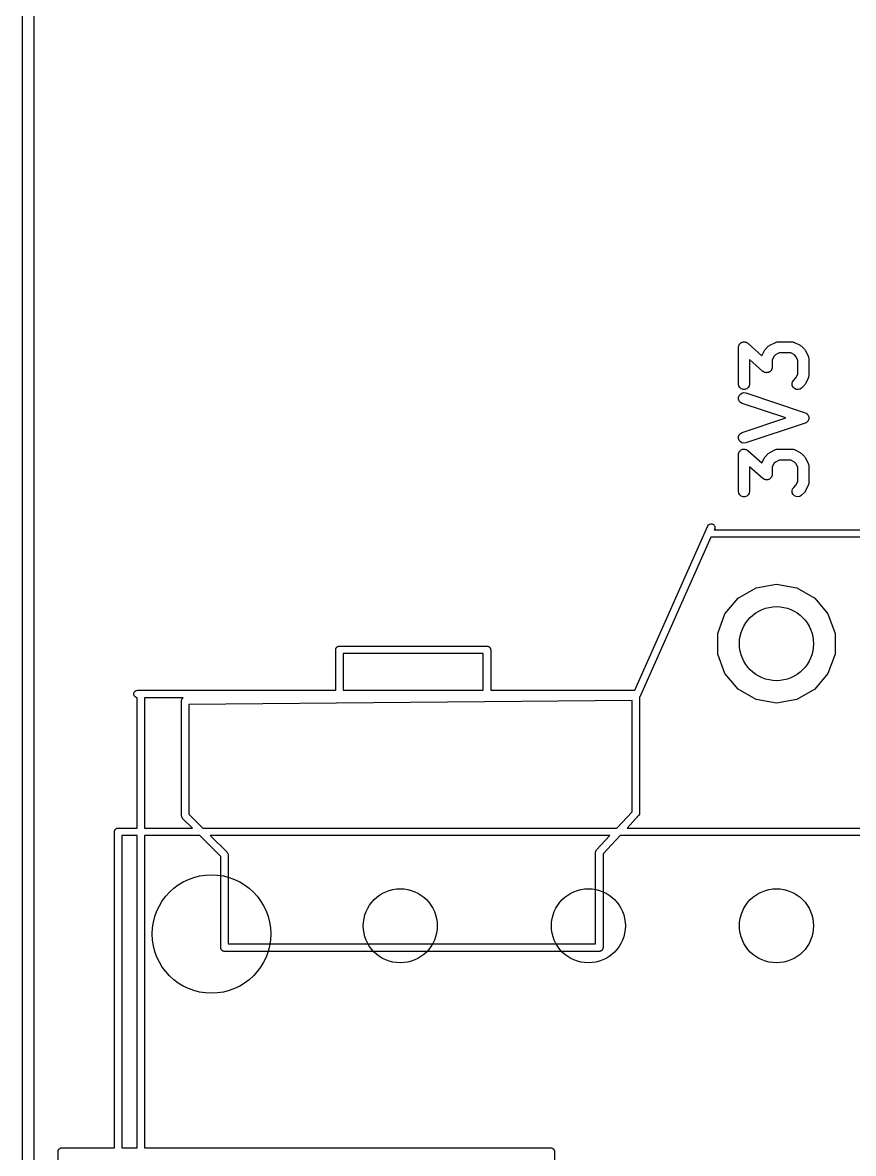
# Model space of a CAD drawing. Extents: x 25 to 125, y -131 to -25.
# Drawn here: x 24.93 to 36.14, y -102.74 to -87.47 of the extents above; entities that cross this region are included whole.
import ezdxf

# ---------------------------------------------------------------- set-up
doc = ezdxf.new("R2010")
doc.units = 0
doc.header["$MEASUREMENT"] = 0
doc.layers.add('BLACK', color=7, linetype='CONTINUOUS')

msp = doc.modelspace()

# ---------------------------------------------------------------- linework, layer by layer
at = {"layer": 'Black'}
for p, q in [((24.925, -125), (24.925, -25)), ((25.075, -25.075), (25.075, -124.925)), ((34.592, -91.8608), (34.5932, -91.8536)), ((34.592, -92.3561), (34.592, -91.8608)), ((34.5932, -91.8536), (34.5934, -91.8463)), ((34.5934, -91.8463), (34.5955, -91.8409)), ((34.5955, -91.8409), (34.5965, -91.8352)), ((34.5965, -91.8352), (34.6002, -91.8288)), ((34.6002, -91.8288), (34.6028, -91.822)), ((34.6028, -91.822), (34.6066, -91.8176)), ((34.6066, -91.8176), (34.6095, -91.8126)), ((34.6095, -91.8126), (34.6151, -91.8079)), ((34.6151, -91.8079), (34.62, -91.8024)), ((34.62, -91.8024), (34.625, -91.7996)), ((34.625, -91.7996), (34.6295, -91.7959)), ((34.6295, -91.7959), (34.6364, -91.7934)), ((34.6364, -91.7934), (34.6428, -91.7898)), ((34.6428, -91.7898), (34.6485, -91.789)), ((34.6485, -91.789), (34.6539, -91.787)), ((34.6539, -91.787), (34.6613, -91.787)), ((34.6613, -91.787), (34.6685, -91.7859)), ((34.6685, -91.7859), (34.6742, -91.787)), ((34.6742, -91.787), (34.68, -91.787)), ((34.68, -91.787), (34.6869, -91.7895)), ((34.6869, -91.7895), (34.6941, -91.7909)), ((34.6941, -91.7909), (34.699, -91.7939)), ((34.699, -91.7939), (34.7045, -91.7959)), ((34.7045, -91.7959), (34.7101, -91.8006)), ((34.7101, -91.8006), (34.7164, -91.8044)), ((34.7164, -91.8044), (34.9083, -91.9724)), ((34.9083, -91.9724), (34.9427, -91.9035)), ((34.9427, -91.9035), (34.9499, -91.8938)), ((34.9499, -91.8938), (34.9568, -91.884)), ((34.9568, -91.884), (34.9949, -91.8459)), ((34.9949, -91.8459), (35.0047, -91.839)), ((35.0047, -91.839), (35.0144, -91.8319)), ((35.0144, -91.8319), (35.0906, -91.7938)), ((35.0906, -91.7938), (35.0947, -91.7925)), ((35.0947, -91.7925), (35.0985, -91.7904)), ((35.0985, -91.7904), (35.1071, -91.7888)), ((35.1071, -91.7888), (35.1155, -91.7863)), ((35.1155, -91.7863), (35.1199, -91.7866)), ((35.1199, -91.7866), (35.1241, -91.7858)), ((35.1241, -91.7858), (35.3146, -91.7858)), ((35.3146, -91.7858), (35.3188, -91.7866)), ((35.3188, -91.7866), (35.3232, -91.7863)), ((35.3232, -91.7863), (35.3316, -91.7888)), ((35.3316, -91.7888), (35.3402, -91.7904)), ((35.3402, -91.7904), (35.344, -91.7925)), ((35.344, -91.7925), (35.3481, -91.7938)), ((35.3481, -91.7938), (35.4243, -91.8319)), ((35.4243, -91.8319), (35.434, -91.839)), ((35.434, -91.839), (35.4438, -91.8459)), ((35.4438, -91.8459), (35.4819, -91.884)), ((35.4819, -91.884), (35.4888, -91.8938)), ((35.4888, -91.8938), (35.496, -91.9035)), ((35.496, -91.9035), (35.5341, -91.9797)), ((34.9223, -92.184), (34.742, -92.0261)), ((34.742, -92.0261), (34.742, -92.3561)), ((35.0715, -91.9815), (35.0467, -92.0309)), ((35.0467, -92.0309), (35.0467, -92.1275)), ((35.0923, -91.9606), (35.0715, -91.9815)), ((35.1418, -91.9358), (35.0923, -91.9606)), ((35.2969, -91.9358), (35.1418, -91.9358)), ((35.3464, -91.9606), (35.2969, -91.9358)), ((35.3672, -91.9815), (35.3464, -91.9606)), ((35.392, -92.0309), (35.3672, -91.9815)), ((35.392, -92.2241), (35.392, -92.0309)), ((35.5341, -91.9797), (35.5353, -91.9838)), ((35.5353, -91.9838), (35.5374, -91.9876)), ((35.5374, -91.9876), (35.539, -91.9962)), ((35.539, -91.9962), (35.5415, -92.0046)), ((35.5415, -92.0046), (35.5412, -92.009)), ((35.5412, -92.009), (35.542, -92.0132)), ((35.542, -92.0132), (35.542, -92.2418)), ((34.9286, -92.1877), (34.9223, -92.184)), ((34.9342, -92.1925), (34.9286, -92.1877)), ((34.9397, -92.1944), (34.9342, -92.1925)), ((34.9446, -92.1974), (34.9397, -92.1944)), ((34.9518, -92.1989), (34.9446, -92.1974)), ((34.9587, -92.2014), (34.9518, -92.1989)), ((34.9645, -92.2014), (34.9587, -92.2014)), ((34.9702, -92.2025), (34.9645, -92.2014)), ((34.9774, -92.2014), (34.9702, -92.2025)), ((34.9848, -92.2014), (34.9774, -92.2014)), ((34.9902, -92.1994), (34.9848, -92.2014)), ((34.9959, -92.1985), (34.9902, -92.1994)), ((35.0023, -92.195), (34.9959, -92.1985)), ((35.0092, -92.1925), (35.0023, -92.195)), ((35.0137, -92.1887), (35.0092, -92.1925)), ((35.0187, -92.1859), (35.0137, -92.1887)), ((35.0236, -92.1804), (35.0187, -92.1859)), ((35.0292, -92.1757), (35.0236, -92.1804)), ((35.0321, -92.1707), (35.0292, -92.1757)), ((35.0359, -92.1663), (35.0321, -92.1707)), ((35.0385, -92.1595), (35.0359, -92.1663)), ((35.0422, -92.1532), (35.0385, -92.1595)), ((35.0432, -92.1475), (35.0422, -92.1532)), ((35.0453, -92.1421), (35.0432, -92.1475)), ((35.0455, -92.1347), (35.0453, -92.1421)), ((35.0467, -92.1275), (35.0455, -92.1347)), ((35.3672, -92.2736), (35.392, -92.2241)), ((34.5965, -92.3817), (34.592, -92.3561)), ((34.742, -92.3561), (34.7374, -92.3817)), ((35.3161, -92.3495), (35.3228, -92.3244)), ((35.3183, -92.3755), (35.3161, -92.3495)), ((35.3293, -92.3991), (35.3183, -92.3755)), ((35.3228, -92.3244), (35.3377, -92.303)), ((35.3377, -92.303), (35.3672, -92.2736)), ((35.4819, -92.371), (35.4438, -92.4091)), ((35.4888, -92.3612), (35.4819, -92.371)), ((35.496, -92.3515), (35.4888, -92.3612)), ((35.5341, -92.2753), (35.496, -92.3515)), ((35.5353, -92.2712), (35.5341, -92.2753)), ((35.5374, -92.2674), (35.5353, -92.2712)), ((35.539, -92.2588), (35.5374, -92.2674)), ((35.5415, -92.2504), (35.539, -92.2588)), ((35.542, -92.2418), (35.5412, -92.2461)), ((35.5412, -92.2461), (35.5415, -92.2504)), ((34.5928, -92.5356), (34.601, -92.5108)), ((34.6095, -92.4043), (34.5965, -92.3817)), ((34.601, -92.5108), (34.6172, -92.4904)), ((34.6295, -92.421), (34.6095, -92.4043)), ((34.6172, -92.4904), (34.6394, -92.4768)), ((34.6539, -92.4299), (34.6295, -92.421)), ((34.6394, -92.4768), (34.6649, -92.4716)), ((34.68, -92.4299), (34.6539, -92.4299)), ((34.6649, -92.4716), (34.6907, -92.4754)), ((34.7045, -92.421), (34.68, -92.4299)), ((34.6907, -92.4754), (35.4907, -92.7421)), ((34.7244, -92.4043), (34.7045, -92.421)), ((34.7374, -92.3817), (34.7244, -92.4043)), ((35.3478, -92.4175), (35.3293, -92.3991)), ((35.3714, -92.4285), (35.3478, -92.4175)), ((35.3973, -92.4308), (35.3714, -92.4285)), ((35.4225, -92.4241), (35.3973, -92.4308)), ((35.4438, -92.4091), (35.4225, -92.4241)), ((34.5935, -92.5616), (34.5928, -92.5356)), ((34.6031, -92.5858), (34.5935, -92.5616)), ((34.6203, -92.6053), (34.6031, -92.5858)), ((34.6433, -92.6177), (34.6203, -92.6053)), ((35.2298, -92.8132), (34.6433, -92.6177)), ((34.6433, -93.0087), (35.2298, -92.8132)), ((35.4907, -92.7421), (35.4925, -92.7431)), ((35.4925, -92.7431), (35.4945, -92.7435)), ((35.4945, -92.7435), (35.5039, -92.7492)), ((35.5039, -92.7492), (35.5136, -92.7545)), ((35.5136, -92.7545), (35.515, -92.756)), ((35.515, -92.756), (35.5167, -92.7571)), ((35.5167, -92.7571), (35.5236, -92.7657)), ((35.5236, -92.7657), (35.5309, -92.774)), ((35.5309, -92.774), (35.5316, -92.7759)), ((35.5316, -92.7759), (35.5329, -92.7775)), ((35.5329, -92.7775), (35.5364, -92.788)), ((35.5364, -92.788), (35.5404, -92.7982)), ((35.5404, -92.8283), (35.5364, -92.8385)), ((35.5404, -92.7982), (35.5405, -92.8003)), ((35.5405, -92.8262), (35.5404, -92.8283)), ((35.5405, -92.8003), (35.5412, -92.8022)), ((35.5412, -92.8242), (35.5405, -92.8262)), ((35.5412, -92.8022), (35.5409, -92.8132)), ((35.5409, -92.8132), (35.5412, -92.8242)), ((35.4907, -92.8844), (34.6907, -93.151)), ((35.4925, -92.8834), (35.4907, -92.8844)), ((35.4945, -92.883), (35.4925, -92.8834)), ((35.5039, -92.8772), (35.4945, -92.883)), ((35.5136, -92.872), (35.5039, -92.8772)), ((35.515, -92.8704), (35.5136, -92.872)), ((35.5167, -92.8693), (35.515, -92.8704)), ((35.5236, -92.8607), (35.5167, -92.8693)), ((35.5309, -92.8525), (35.5236, -92.8607)), ((35.5316, -92.8506), (35.5309, -92.8525)), ((35.5329, -92.8489), (35.5316, -92.8506)), ((35.5364, -92.8385), (35.5329, -92.8489)), ((34.5928, -93.0909), (34.5935, -93.0649)), ((34.601, -93.1156), (34.5928, -93.0909)), ((34.5935, -93.0649), (34.6031, -93.0406)), ((34.6172, -93.136), (34.601, -93.1156)), ((34.6031, -93.0406), (34.6203, -93.0211)), ((34.6394, -93.1496), (34.6172, -93.136)), ((34.6203, -93.0211), (34.6433, -93.0087)), ((34.5934, -93.2939), (34.5955, -93.2885)), ((34.5955, -93.2885), (34.5965, -93.2828)), ((34.5965, -93.2828), (34.6002, -93.2765)), ((34.6002, -93.2765), (34.6028, -93.2696)), ((34.6028, -93.2696), (34.6066, -93.2653)), ((34.6066, -93.2653), (34.6095, -93.2603)), ((34.6095, -93.2603), (34.6151, -93.2555)), ((34.6151, -93.2555), (34.62, -93.25)), ((34.62, -93.25), (34.625, -93.2472)), ((34.625, -93.2472), (34.6295, -93.2435)), ((34.6295, -93.2435), (34.6364, -93.241)), ((34.6364, -93.241), (34.6428, -93.2375)), ((34.6649, -93.1549), (34.6394, -93.1496)), ((34.6428, -93.2375), (34.6485, -93.2366)), ((34.6485, -93.2366), (34.6539, -93.2346)), ((34.6539, -93.2346), (34.6613, -93.2346)), ((34.6613, -93.2346), (34.6685, -93.2335)), ((34.6907, -93.151), (34.6649, -93.1549)), ((34.6685, -93.2335), (34.6742, -93.2346)), ((34.6742, -93.2346), (34.68, -93.2346)), ((34.68, -93.2346), (34.6869, -93.2371)), ((34.6869, -93.2371), (34.6941, -93.2385)), ((34.6941, -93.2385), (34.699, -93.2415)), ((34.699, -93.2415), (34.7045, -93.2435)), ((34.7045, -93.2435), (34.7101, -93.2482)), ((34.7101, -93.2482), (34.7164, -93.252)), ((34.7164, -93.252), (34.9083, -93.42)), ((34.9568, -93.3316), (34.9949, -93.2935)), ((34.9949, -93.2935), (35.0047, -93.2866)), ((35.0047, -93.2866), (35.0144, -93.2795)), ((35.0144, -93.2795), (35.0906, -93.2414)), ((35.0906, -93.2414), (35.0947, -93.2401)), ((35.0947, -93.2401), (35.0985, -93.238)), ((35.0985, -93.238), (35.1071, -93.2365)), ((35.1071, -93.2365), (35.1155, -93.234)), ((35.1155, -93.234), (35.1199, -93.2342)), ((35.1199, -93.2342), (35.1241, -93.2335)), ((35.1241, -93.2335), (35.3146, -93.2335)), ((35.3146, -93.2335), (35.3188, -93.2342)), ((35.3188, -93.2342), (35.3232, -93.234)), ((35.3232, -93.234), (35.3316, -93.2365)), ((35.3316, -93.2365), (35.3402, -93.238)), ((35.3402, -93.238), (35.344, -93.2401)), ((35.344, -93.2401), (35.3481, -93.2414)), ((35.3481, -93.2414), (35.4243, -93.2795)), ((35.4243, -93.2795), (35.434, -93.2866)), ((35.434, -93.2866), (35.4438, -93.2935)), ((35.4438, -93.2935), (35.4819, -93.3316)), ((34.592, -93.3085), (34.5932, -93.3012)), ((34.592, -93.8037), (34.592, -93.3085)), ((34.5932, -93.3012), (34.5934, -93.2939)), ((34.9083, -93.42), (34.9427, -93.3511)), ((34.9427, -93.3511), (34.9499, -93.3415)), ((34.9499, -93.3415), (34.9568, -93.3316)), ((35.0715, -93.4291), (35.0467, -93.4785)), ((35.0923, -93.4082), (35.0715, -93.4291)), ((35.1418, -93.3835), (35.0923, -93.4082)), ((35.2969, -93.3835), (35.1418, -93.3835)), ((35.3464, -93.4082), (35.2969, -93.3835)), ((35.3672, -93.4291), (35.3464, -93.4082)), ((35.392, -93.4785), (35.3672, -93.4291)), ((35.4819, -93.3316), (35.4888, -93.3415)), ((35.4888, -93.3415), (35.496, -93.3511)), ((35.496, -93.3511), (35.5341, -93.4273)), ((35.5341, -93.4273), (35.5353, -93.4314)), ((35.5353, -93.4314), (35.5374, -93.4352)), ((35.5374, -93.4352), (35.539, -93.4438)), ((35.539, -93.4438), (35.5415, -93.4523)), ((34.9223, -93.6316), (34.742, -93.4737)), ((34.742, -93.4737), (34.742, -93.8037)), ((35.0432, -93.5951), (35.0422, -93.6008)), ((35.0453, -93.5897), (35.0432, -93.5951)), ((35.0455, -93.5823), (35.0453, -93.5897)), ((35.0467, -93.5751), (35.0455, -93.5823)), ((35.0467, -93.4785), (35.0467, -93.5751)), ((35.392, -93.6717), (35.392, -93.4785)), ((35.5415, -93.4523), (35.5412, -93.4566)), ((35.5412, -93.4566), (35.542, -93.4608)), ((35.542, -93.4608), (35.542, -93.6894)), ((34.9286, -93.6354), (34.9223, -93.6316)), ((34.9342, -93.6401), (34.9286, -93.6354)), ((34.9397, -93.6421), (34.9342, -93.6401)), ((34.9446, -93.6451), (34.9397, -93.6421)), ((34.9518, -93.6465), (34.9446, -93.6451)), ((34.9587, -93.649), (34.9518, -93.6465)), ((34.9645, -93.649), (34.9587, -93.649)), ((34.9702, -93.6501), (34.9645, -93.649)), ((34.9774, -93.649), (34.9702, -93.6501)), ((34.9848, -93.649), (34.9774, -93.649)), ((34.9902, -93.647), (34.9848, -93.649)), ((34.9959, -93.6461), (34.9902, -93.647)), ((35.0023, -93.6426), (34.9959, -93.6461)), ((35.0092, -93.6401), (35.0023, -93.6426)), ((35.0137, -93.6364), (35.0092, -93.6401)), ((35.0187, -93.6336), (35.0137, -93.6364)), ((35.0236, -93.628), (35.0187, -93.6336)), ((35.0292, -93.6233), (35.0236, -93.628)), ((35.0321, -93.6183), (35.0292, -93.6233)), ((35.0359, -93.614), (35.0321, -93.6183)), ((35.0385, -93.6071), (35.0359, -93.614)), ((35.0422, -93.6008), (35.0385, -93.6071)), ((35.3228, -93.772), (35.3377, -93.7507)), ((35.3377, -93.7507), (35.3672, -93.7212)), ((35.3672, -93.7212), (35.392, -93.6717)), ((35.5341, -93.723), (35.496, -93.7991)), ((35.5353, -93.7188), (35.5341, -93.723)), ((35.5374, -93.7151), (35.5353, -93.7188)), ((35.539, -93.7064), (35.5374, -93.7151)), ((35.5415, -93.698), (35.539, -93.7064)), ((35.542, -93.6894), (35.5412, -93.6937)), ((35.5412, -93.6937), (35.5415, -93.698)), ((34.5965, -93.8293), (34.592, -93.8037)), ((34.6095, -93.8519), (34.5965, -93.8293)), ((34.6295, -93.8687), (34.6095, -93.8519)), ((34.6539, -93.8776), (34.6295, -93.8687)), ((34.68, -93.8776), (34.6539, -93.8776)), ((34.7045, -93.8687), (34.68, -93.8776)), ((34.7244, -93.8519), (34.7045, -93.8687)), ((34.7374, -93.8293), (34.7244, -93.8519)), ((34.742, -93.8037), (34.7374, -93.8293)), ((35.3161, -93.7972), (35.3228, -93.772)), ((35.3183, -93.8231), (35.3161, -93.7972)), ((35.3293, -93.8467), (35.3183, -93.8231)), ((35.3478, -93.8651), (35.3293, -93.8467)), ((35.3714, -93.8761), (35.3478, -93.8651)), ((35.3973, -93.8784), (35.3714, -93.8761)), ((35.4225, -93.8717), (35.3973, -93.8784)), ((35.4438, -93.8567), (35.4225, -93.8717)), ((35.4819, -93.8186), (35.4438, -93.8567)), ((35.4888, -93.8088), (35.4819, -93.8186)), ((35.496, -93.7991), (35.4888, -93.8088)), ((33.1926, -96.4912), (34.1794, -94.2709)), ((34.1794, -94.2709), (34.1891, -94.2565)), ((34.1891, -94.2565), (34.2031, -94.2463)), ((34.2031, -94.2463), (34.2198, -94.2415)), ((34.2198, -94.2415), (34.2371, -94.2427)), ((34.2371, -94.2427), (34.253, -94.2498)), ((34.253, -94.2498), (34.2655, -94.2618)), ((34.2708, -94.3115), (34.2648, -94.325)), ((34.2648, -94.325), (57.7186, -94.325)), ((34.2655, -94.2618), (34.2731, -94.2774)), ((34.2749, -94.2947), (34.2708, -94.3115)), ((34.2731, -94.2774), (34.2749, -94.2947)), ((34.2206, -94.4243), (33.2708, -96.5615)), ((34.2249, -94.425), (34.2206, -94.4243)), ((57.7092, -94.425), (34.2249, -94.425)), ((34.5889, -95.246), (34.8304, -95.1066)), ((34.8304, -95.1066), (35.1051, -95.0582)), ((35.1051, -95.0582), (35.3797, -95.1066)), ((35.3797, -95.1066), (35.6213, -95.246)), ((34.4096, -95.4597), (34.5889, -95.246)), ((35.6213, -95.246), (35.8005, -95.4597)), ((34.3142, -95.7218), (34.4096, -95.4597)), ((35.8005, -95.4597), (35.8959, -95.7218)), ((34.3142, -96.0007), (34.3142, -95.7218)), ((35.8959, -95.7218), (35.8959, -96.0007)), ((29.1529, -95.9446), (29.1537, -95.9403)), ((29.1529, -96.4912), (29.1529, -95.9446)), ((29.1537, -95.9359), (29.1551, -95.9318)), ((29.1537, -95.9403), (29.1537, -95.9359)), ((29.1551, -95.9318), (29.1559, -95.9275)), ((29.1559, -95.9275), (29.1581, -95.9237)), ((29.1581, -95.9237), (29.1596, -95.9196)), ((29.1596, -95.9196), (29.1624, -95.9163)), ((29.1624, -95.9163), (29.1646, -95.9125)), ((29.1646, -95.9125), (29.1679, -95.9097)), ((29.1679, -95.9097), (29.1708, -95.9063)), ((29.1708, -95.9063), (29.1745, -95.9041)), ((29.1745, -95.9041), (29.1779, -95.9013)), ((29.1779, -95.9013), (29.182, -95.8998)), ((29.182, -95.8998), (29.1858, -95.8976)), ((29.1858, -95.8976), (29.1901, -95.8969)), ((29.1901, -95.8969), (29.1942, -95.8954)), ((29.1942, -95.8954), (29.1986, -95.8954)), ((29.1986, -95.8954), (29.2029, -95.8946)), ((29.2029, -95.8946), (31.1961, -95.8946)), ((29.2529, -95.9946), (29.2529, -96.4912)), ((31.1461, -95.9946), (29.2529, -95.9946)), ((31.1461, -96.4912), (31.1461, -95.9946)), ((31.1961, -95.8946), (31.2004, -95.8954)), ((31.2004, -95.8954), (31.2048, -95.8954)), ((31.2048, -95.8954), (31.2089, -95.8969)), ((31.2089, -95.8969), (31.2132, -95.8976)), ((31.2132, -95.8976), (31.217, -95.8998)), ((31.217, -95.8998), (31.2211, -95.9013)), ((31.2211, -95.9013), (31.2244, -95.9041)), ((31.2244, -95.9041), (31.2282, -95.9063)), ((31.2282, -95.9063), (31.231, -95.9097)), ((31.231, -95.9097), (31.2344, -95.9125)), ((31.2344, -95.9125), (31.2366, -95.9163)), ((31.2366, -95.9163), (31.2394, -95.9196)), ((31.2394, -95.9196), (31.2409, -95.9237)), ((31.2409, -95.9237), (31.2431, -95.9275)), ((31.2431, -95.9275), (31.2438, -95.9318)), ((31.2438, -95.9318), (31.2453, -95.9359)), ((31.2453, -95.9359), (31.2453, -95.9403)), ((31.2453, -95.9403), (31.2461, -95.9446)), ((31.2461, -95.9446), (31.2461, -96.4912)), ((34.4096, -96.2627), (34.3142, -96.0007)), ((35.8959, -96.0007), (35.8005, -96.2627)), ((34.5889, -96.4764), (34.4096, -96.2627)), ((35.8005, -96.2627), (35.6213, -96.4764)), ((26.4429, -96.5029), (26.458, -96.4942)), ((26.458, -96.4942), (26.4751, -96.4912)), ((26.4751, -96.4912), (29.1529, -96.4912)), ((29.2529, -96.4912), (31.1461, -96.4912)), ((31.2461, -96.4912), (33.1926, -96.4912)), ((34.8304, -96.6158), (34.5889, -96.4764)), ((35.6213, -96.4764), (35.3797, -96.6158)), ((26.4258, -96.5325), (26.4318, -96.5162)), ((26.4258, -96.5499), (26.4258, -96.5325)), ((26.4318, -96.5662), (26.4258, -96.5499)), ((26.4318, -96.5162), (26.4429, -96.5029)), ((26.4429, -96.5795), (26.4318, -96.5662)), ((26.458, -96.5882), (26.4429, -96.5795)), ((26.4723, -96.5907), (26.458, -96.5882)), ((26.4723, -98.3512), (26.4723, -96.5907)), ((26.5723, -96.5912), (26.5723, -98.3512)), ((27.0941, -96.5912), (26.5723, -96.5912)), ((27.0715, -96.6325), (27.0722, -96.6284)), ((27.0715, -98.1848), (27.0715, -96.6325)), ((27.0722, -96.6243), (27.0737, -96.62)), ((27.0722, -96.6284), (27.0722, -96.6243)), ((27.0737, -96.62), (27.0745, -96.6154)), ((27.0745, -96.6154), (27.0766, -96.6118)), ((27.0766, -96.6118), (27.078, -96.6079)), ((27.078, -96.6079), (27.0809, -96.6044)), ((27.0809, -96.6044), (27.0832, -96.6004)), ((27.0832, -96.6004), (27.0864, -96.5977)), ((27.0864, -96.5977), (27.089, -96.5945)), ((27.089, -96.5945), (27.093, -96.5922)), ((27.093, -96.5922), (27.0941, -96.5912)), ((33.1569, -96.6301), (27.1715, -96.6821)), ((33.1569, -98.1298), (33.1569, -96.6301)), ((33.2572, -96.5795), (33.2569, -96.5797)), ((33.2569, -96.5797), (33.2569, -98.1495)), ((33.2589, -96.5775), (33.2572, -96.5795)), ((33.2611, -96.5759), (33.2589, -96.5775)), ((33.2645, -96.5709), (33.2611, -96.5759)), ((33.2684, -96.5662), (33.2645, -96.5709)), ((33.2693, -96.5637), (33.2684, -96.5662)), ((33.2708, -96.5615), (33.2693, -96.5637)), ((35.1051, -96.6643), (34.8304, -96.6158)), ((35.3797, -96.6158), (35.1051, -96.6643)), ((27.1715, -96.6821), (27.1715, -98.1641)), ((27.1715, -98.1641), (27.3587, -98.3512)), ((32.9502, -98.3512), (33.1569, -98.1298)), ((33.2489, -98.1752), (33.2452, -98.1816)), ((33.2529, -98.169), (33.2489, -98.1752)), ((33.2532, -98.1677), (33.2529, -98.169)), ((33.2539, -98.1666), (33.2532, -98.1677)), ((33.2552, -98.1593), (33.2539, -98.1666)), ((33.2568, -98.1521), (33.2552, -98.1593)), ((33.2569, -98.1495), (33.2567, -98.1508)), ((33.2567, -98.1508), (33.2568, -98.1521)), ((27.0719, -98.1869), (27.0715, -98.1848)), ((27.0717, -98.1891), (27.0719, -98.1869)), ((27.0734, -98.1954), (27.0717, -98.1891)), ((27.0745, -98.2019), (27.0734, -98.1954)), ((27.0756, -98.2038), (27.0745, -98.2019)), ((27.0762, -98.2059), (27.0756, -98.2038)), ((27.0799, -98.2112), (27.0762, -98.2059)), ((27.0832, -98.2169), (27.0799, -98.2112)), ((27.0849, -98.2183), (27.0832, -98.2169)), ((27.0861, -98.2201), (27.0849, -98.2183)), ((27.2172, -98.3512), (27.0861, -98.2201)), ((33.2435, -98.1836), (33.087, -98.3512)), ((33.2442, -98.1825), (33.2435, -98.1836)), ((33.2452, -98.1816), (33.2442, -98.1825)), ((26.1651, -98.4012), (26.1658, -98.3969)), ((26.1651, -102.669), (26.1651, -98.4012)), ((26.1658, -98.3925), (26.1673, -98.3884)), ((26.1658, -98.3969), (26.1658, -98.3925)), ((26.1673, -98.3884), (26.1681, -98.3841)), ((26.1681, -98.3841), (26.1703, -98.3803)), ((26.1703, -98.3803), (26.1718, -98.3762)), ((26.1718, -98.3762), (26.1746, -98.3729)), ((26.1746, -98.3729), (26.1768, -98.3691)), ((26.1768, -98.3691), (26.1801, -98.3663)), ((26.1801, -98.3663), (26.1829, -98.3629)), ((26.1829, -98.3629), (26.1867, -98.3607)), ((26.1867, -98.3607), (26.1901, -98.3579)), ((26.1901, -98.3579), (26.1942, -98.3564)), ((26.1942, -98.3564), (26.198, -98.3542)), ((26.198, -98.3542), (26.2023, -98.3535)), ((26.2023, -98.3535), (26.2064, -98.352)), ((26.2064, -98.352), (26.2108, -98.352)), ((26.2108, -98.352), (26.2151, -98.3512)), ((26.2151, -98.3512), (26.4723, -98.3512)), ((26.2651, -98.4512), (26.2651, -102.669)), ((26.4723, -98.4512), (26.2651, -98.4512)), ((26.4723, -102.669), (26.4723, -98.4512)), ((26.5723, -98.3512), (27.2172, -98.3512)), ((27.3172, -98.4512), (26.5723, -98.4512)), ((26.5723, -98.4512), (26.5723, -102.669)), ((27.6007, -98.7346), (27.3172, -98.4512)), ((27.3587, -98.3512), (32.9502, -98.3512)), ((27.4587, -98.4512), (27.686, -98.6786)), ((32.8569, -98.4512), (27.4587, -98.4512)), ((32.6765, -98.6445), (32.8569, -98.4512)), ((32.9937, -98.4512), (32.763, -98.6984)), ((60.8392, -98.4512), (32.9937, -98.4512)), ((33.087, -98.3512), (60.839, -98.3512)), ((27.6007, -99.9663), (27.6007, -98.7346)), ((27.686, -98.6786), (27.6873, -98.6804)), ((27.6873, -98.6804), (27.689, -98.6818)), ((27.689, -98.6818), (27.6922, -98.6874)), ((27.6922, -98.6874), (27.696, -98.6928)), ((27.696, -98.6928), (27.6966, -98.6949)), ((27.6966, -98.6949), (27.6977, -98.6968)), ((27.6977, -98.6968), (27.6988, -98.7033)), ((27.6988, -98.7033), (27.7005, -98.7096)), ((27.7005, -98.7096), (27.7003, -98.7118)), ((27.7003, -98.7118), (27.7007, -98.7139)), ((27.7007, -98.7139), (27.7007, -99.9163)), ((32.663, -98.6787), (32.6633, -98.6773)), ((32.663, -99.9163), (32.663, -98.6787)), ((32.6631, -98.676), (32.6648, -98.6688)), ((32.6633, -98.6773), (32.6631, -98.676)), ((32.6648, -98.6688), (32.666, -98.6616)), ((32.666, -98.6616), (32.6667, -98.6604)), ((32.6667, -98.6604), (32.667, -98.6591)), ((32.667, -98.6591), (32.671, -98.6529)), ((32.671, -98.6529), (32.6747, -98.6465)), ((32.6747, -98.6465), (32.6757, -98.6457)), ((32.6757, -98.6457), (32.6765, -98.6445)), ((32.763, -98.6984), (32.763, -99.9663)), ((27.6014, -99.9706), (27.6007, -99.9663)), ((27.6014, -99.975), (27.6014, -99.9706)), ((27.6029, -99.9791), (27.6014, -99.975)), ((27.6037, -99.9834), (27.6029, -99.9791)), ((27.6059, -99.9872), (27.6037, -99.9834)), ((27.6074, -99.9913), (27.6059, -99.9872)), ((27.6102, -99.9946), (27.6074, -99.9913)), ((27.6124, -99.9984), (27.6102, -99.9946)), ((27.6157, -100.001), (27.6124, -99.9984)), ((27.6185, -100.005), (27.6157, -100.001)), ((27.6223, -100.007), (27.6185, -100.005)), ((27.6257, -100.01), (27.6223, -100.007)), ((27.6298, -100.011), (27.6257, -100.01)), ((27.6336, -100.013), (27.6298, -100.011)), ((27.7007, -99.9163), (32.663, -99.9163)), ((32.7339, -100.011), (32.7301, -100.013)), ((32.738, -100.01), (32.7339, -100.011)), ((32.7414, -100.007), (32.738, -100.01)), ((32.7452, -100.005), (32.7414, -100.007)), ((32.748, -100.001), (32.7452, -100.005)), ((32.7513, -99.9984), (32.748, -100.001)), ((32.7535, -99.9946), (32.7513, -99.9984)), ((32.7563, -99.9913), (32.7535, -99.9946)), ((32.7578, -99.9872), (32.7563, -99.9913)), ((32.76, -99.9834), (32.7578, -99.9872)), ((32.7608, -99.9791), (32.76, -99.9834)), ((32.7623, -99.975), (32.7608, -99.9791)), ((32.763, -99.9663), (32.7623, -99.9706)), ((32.7623, -99.9706), (32.7623, -99.975)), ((27.6379, -100.014), (27.6336, -100.013)), ((27.642, -100.016), (27.6379, -100.014)), ((27.6464, -100.016), (27.642, -100.016)), ((27.6507, -100.016), (27.6464, -100.016)), ((32.713, -100.016), (27.6507, -100.016)), ((32.7173, -100.016), (32.713, -100.016)), ((32.7217, -100.016), (32.7173, -100.016)), ((32.7258, -100.014), (32.7217, -100.016)), ((32.7301, -100.013), (32.7258, -100.014)), ((25.4031, -102.719), (25.4038, -102.715)), ((25.4031, -111.863), (25.4031, -102.719)), ((25.4038, -102.711), (25.4053, -102.706)), ((25.4038, -102.715), (25.4038, -102.711)), ((25.4053, -102.706), (25.4061, -102.702)), ((25.4061, -102.702), (25.4083, -102.698)), ((25.4083, -102.698), (25.4098, -102.694)), ((25.4098, -102.694), (25.4126, -102.691)), ((25.4126, -102.691), (25.4148, -102.687)), ((25.4148, -102.687), (25.4181, -102.684)), ((25.4181, -102.684), (25.4209, -102.681)), ((25.4209, -102.681), (25.4247, -102.679)), ((25.4247, -102.679), (25.4281, -102.676)), ((25.4281, -102.676), (25.4322, -102.674)), ((25.4322, -102.674), (25.436, -102.672)), ((25.436, -102.672), (25.4403, -102.671)), ((25.4403, -102.671), (25.4444, -102.67)), ((25.4444, -102.67), (25.4488, -102.67)), ((25.4488, -102.67), (25.4531, -102.669)), ((25.4531, -102.669), (26.1651, -102.669)), ((26.2651, -102.669), (26.4723, -102.669)), ((26.5723, -102.669), (32.0571, -102.669)), ((32.0571, -102.669), (32.0614, -102.67)), ((32.0614, -102.67), (32.0657, -102.67)), ((32.0657, -102.67), (32.0699, -102.671)), ((32.0699, -102.671), (32.0742, -102.672)), ((32.0742, -102.672), (32.078, -102.674)), ((32.078, -102.674), (32.0821, -102.676)), ((32.0821, -102.676), (32.0854, -102.679)), ((32.0854, -102.679), (32.0892, -102.681)), ((32.0892, -102.681), (32.092, -102.684)), ((32.092, -102.684), (32.0954, -102.687)), ((32.0954, -102.687), (32.0976, -102.691)), ((32.0976, -102.691), (32.1004, -102.694)), ((32.1004, -102.694), (32.1019, -102.698)), ((32.1019, -102.698), (32.104, -102.702)), ((32.104, -102.702), (32.1048, -102.706)), ((32.1048, -102.706), (32.1063, -102.711)), ((32.1063, -102.711), (32.1063, -102.715)), ((32.1063, -102.715), (32.1071, -102.719)), ((32.1071, -102.719), (32.1071, -104.062))]:
    msp.add_line(p, q, dxfattribs=at)
for centre, radius in [((35.1051, -95.8612), 0.5), ((35.1051, -95.8612), 0.5), ((27.4751, -99.7812), 0.8), ((27.4751, -99.7812), 0.8), ((30.0251, -99.6712), 0.5), ((30.0251, -99.6712), 0.5), ((32.5651, -99.6712), 0.5), ((32.5651, -99.6712), 0.5), ((35.1051, -99.6712), 0.5), ((35.1051, -99.6712), 0.5)]:
    msp.add_circle(centre, radius, dxfattribs=at)

doc.saveas('drawing.dxf')
